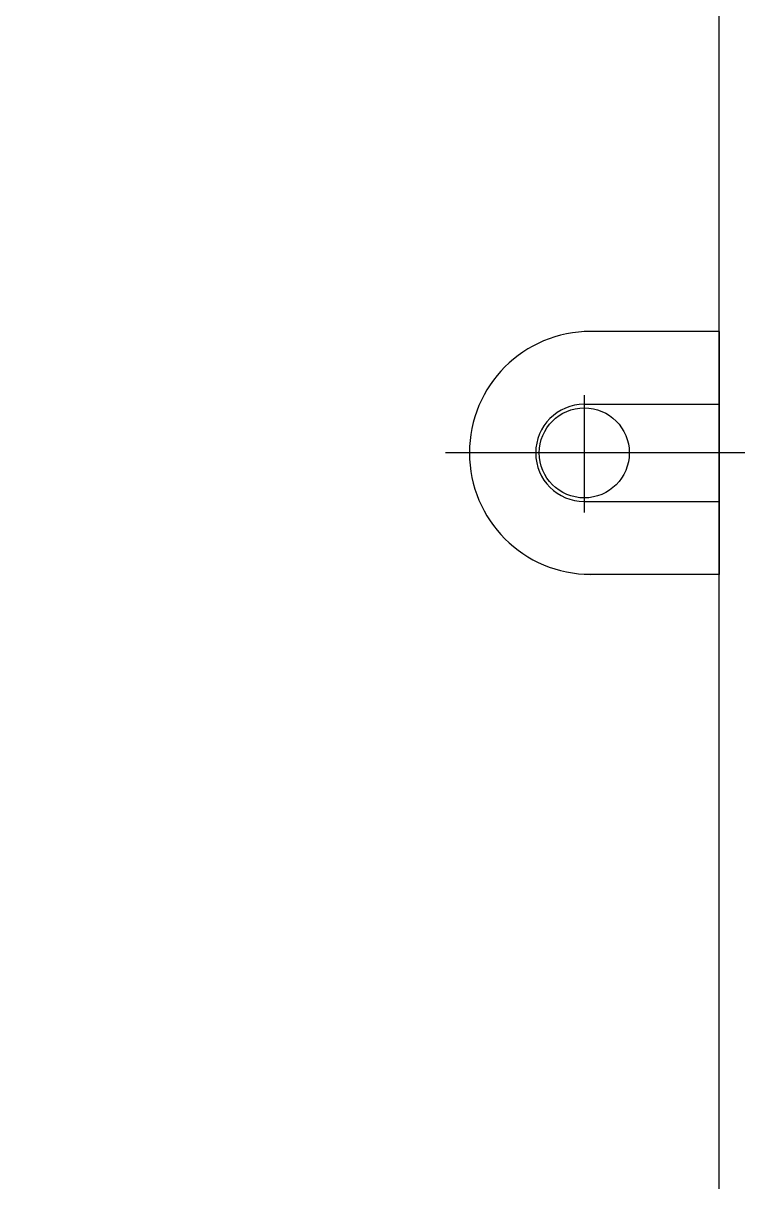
# Model space of a CAD drawing. Extents: x -2111 to 4214, y -25 to 2527.
# Drawn here: x 3192 to 3518, y 727 to 1251 of the extents above; entities that cross this region are included whole.
import ezdxf

# ---------------------------------------------------------------- set-up
doc = ezdxf.new("R2010")
doc.units = 0
doc.header["$LTSCALE"] = 20
doc.header["$MEASUREMENT"] = 0
for name, color, linetype in [('1', 7, 'CONTINUOUS'), ('4', 4, 'CONTINUOUS'), ('6', 6, 'CONTINUOUS')]:
    doc.layers.add(name, color=color, linetype=linetype)

msp = doc.modelspace()

# ---------------------------------------------------------------- linework, layer by layer
at = {"layer": '1', "color": 1}
for p, q in [((3445.68, 1082.67), (3445.68, 1029.67)), ((3518.36, 1056.61), (3382.84, 1056.61))]:
    msp.add_line(p, q, dxfattribs=at)
at = {"layer": '4'}
for p, q in [((3506.68, 1111.61), (3445.68, 1111.61)), ((3506.68, 1111.61), (3506.68, 1001.61)), ((3445.68, 1078.61), (3506.68, 1078.61)), ((3445.68, 1034.61), (3506.68, 1034.61)), ((3506.68, 1001.61), (3445.68, 1001.61))]:
    msp.add_line(p, q, dxfattribs=at)
msp.add_circle((3445.68, 1056.61), 20.38, dxfattribs=at)
for centre, radius in [((3448.68, 1056.61), 55), ((3445.68, 1056.61), 22)]:
    msp.add_arc(centre, radius, 90, 270, dxfattribs=at)
at = {"layer": '6'}
msp.add_lwpolyline([(2805.63, 2271.65), (1579.18, 2271.65), (1579.18, 346.61), (3506.68, 346.61), (3506.68, 1346.61)], dxfattribs=at)

doc.saveas('drawing.dxf')
